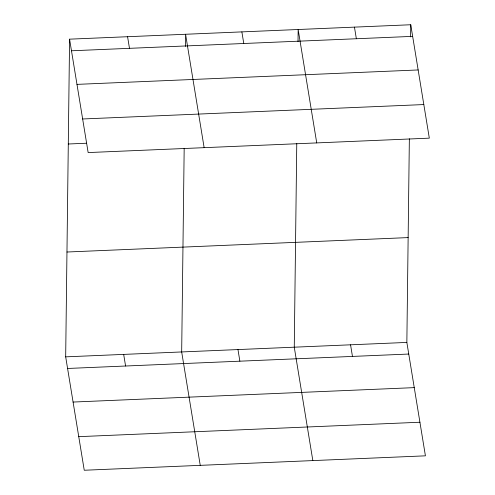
<?xml version="1.0" encoding="UTF-8"?>
<svg xmlns="http://www.w3.org/2000/svg" width="495" height="495" viewBox="0 0 495 495"><rect width="100%" height="100%" fill="white"/><g stroke="black" fill="none" stroke-linecap="round" stroke-linejoin="round"><path stroke-width="0.74" d="M409.353 138.779L406.853 342.429L425.422 455.833L84.249 470.25L65.68 356.852L69.578 39.167L410.751 24.75L429.32 138.148L88.147 152.571L69.578 39.167M184.177 148.296L181.677 351.951L200.246 465.35M185.427 46.419L185.576 34.266L204.144 147.665M296.765 143.538L294.265 347.187L312.834 460.591M298.015 41.66L298.163 29.508L316.732 142.907M410.603 36.902L410.751 24.75M71.478 50.781L412.651 36.364M76.979 84.373L418.151 69.956M82.646 118.979L423.819 104.563M68.291 144.002L86.606 143.228M66.967 252.017L408.14 237.594M65.68 356.852L406.853 342.429M67.58 368.466L408.752 354.043M73.081 402.051L414.253 387.635M78.748 436.658L419.921 422.241M354.457 27.132L356.357 38.74M350.559 344.811L352.459 356.425M241.869 31.89L243.775 43.498M237.971 349.569L239.871 361.183M127.58 36.717L129.48 48.331M123.676 354.401L125.582 366.015"/></g></svg>
